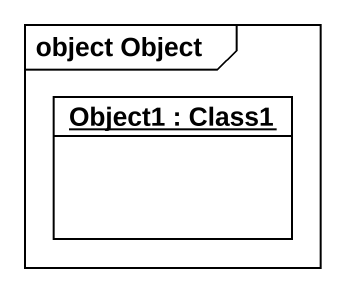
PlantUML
@startuml
mainframe object Object
hide circle
hide empty members
object "Object1 : Class1" as Object1
@enduml
